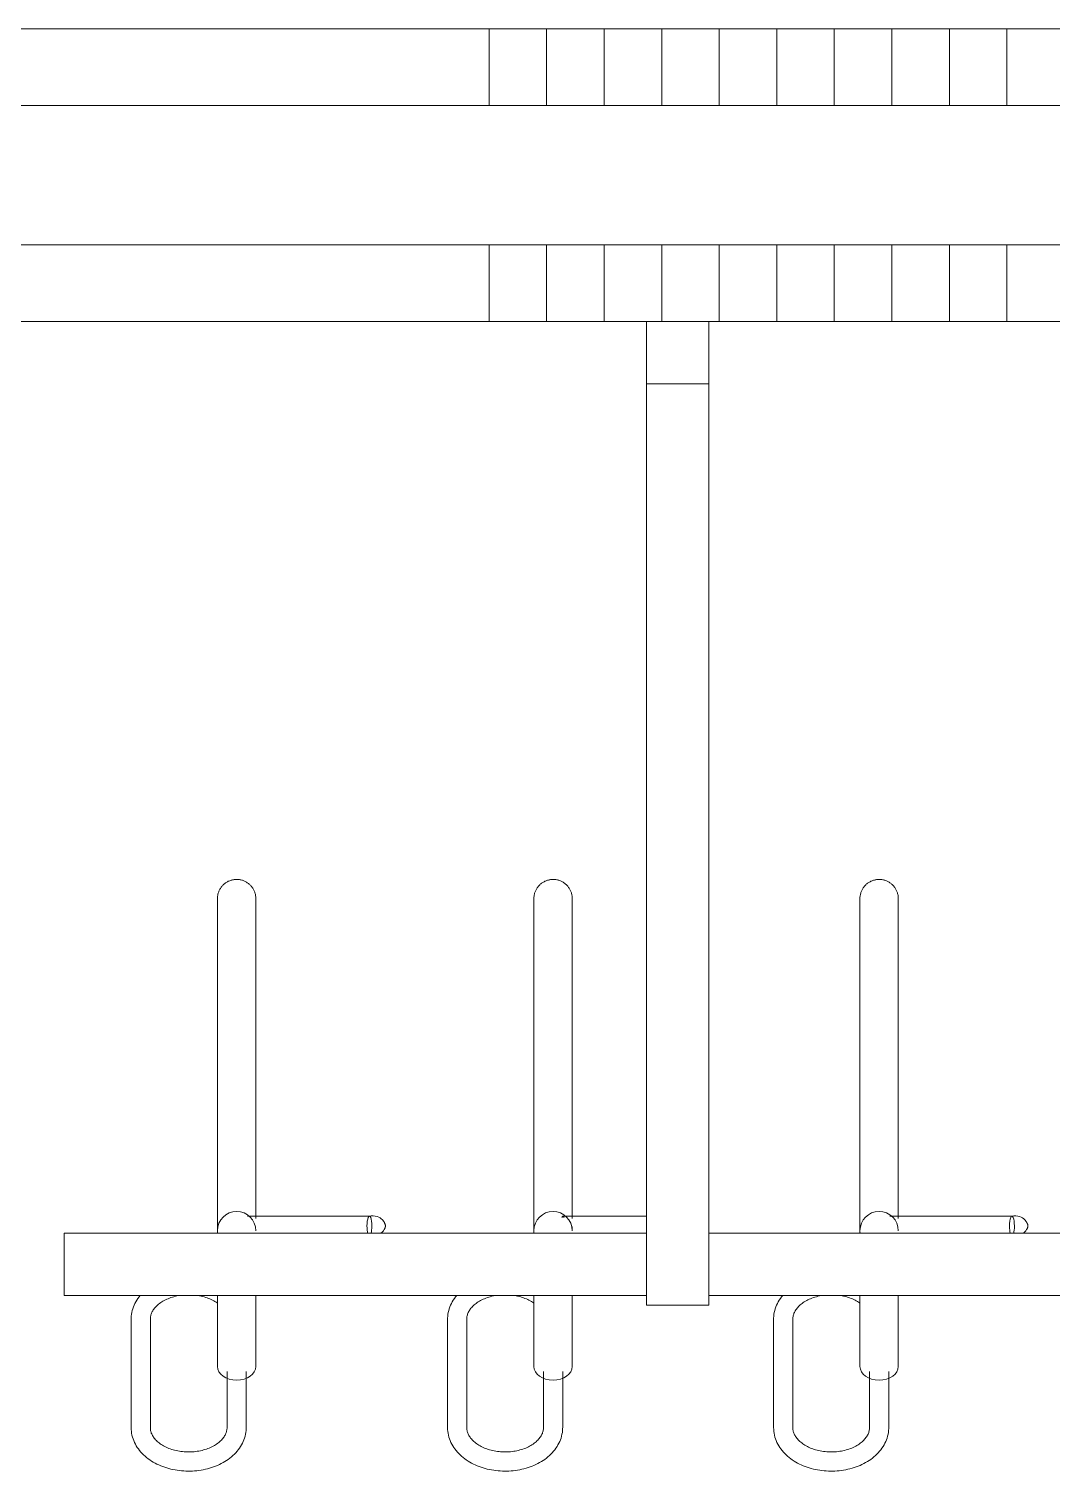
# Model space of a CAD drawing. Header units: inches. Extents: x 3268 to 7018, y 976 to 6708.
# Drawn here: x 4483.77 to 4510.45, y 3778.2 to 3815.77 of the extents above; entities that cross this region are included whole.
import ezdxf

# ---------------------------------------------------------------- set-up
doc = ezdxf.new("R2010")
doc.units = ezdxf.units.IN
doc.header["$MEASUREMENT"] = 0
for name, color, linetype, lineweight in [('A-GENM', 13, 'Continuous', 9), ('A-WALL', 113, 'Continuous', 9), ('A-WALL-PATT', 111, 'Continuous', 15)]:
    doc.layers.add(name, color=color, linetype=linetype, lineweight=lineweight)
pattern_1 = [(180, (4560.9, 2254), (-132, -1561.9), [0.51, -131.49]), (180, (4560.9, 2253.8), (-132, -1561.9), [0.51, -131.49]), (180, (4560.8, 2254), (-132, -1561.9), [0.51, -131.49]), (180, (4560.8, 2253.9), (-132, -1561.9), [0.51, -131.49]), (180, (4560.7, 2254), (-132, -1561.9), [0.51, -131.49]), (180, (4560.7, 2253.8), (-132, -1561.9), [0.51, -131.49]), (180, (4560.7, 2253.9), (-132, -1561.9), [0.51, -131.49]), (270, (4566.75, 3815.77), (132, -1561.86), [1561.86, 0]), (270, (4565.25, 3815.77), (132, -1561.86), [1561.86, 0]), (270, (4563.75, 3815.77), (132, -1561.86), [1561.86, 0]), (270, (4562.25, 3815.77), (132, -1561.86), [1561.86, 0]), (270, (4560.88, 2253.99), (132, -1561.859), [0.51, -1561.354]), (270, (4560.85, 2253.95), (132, -1561.859), [0.51, -1561.354]), (270, (4560.77, 2253.99), (132, -1561.859), [0.51, -1561.354]), (270, (4560.75, 3815.77), (132, -1561.86), [1561.86, 0]), (270, (4560.73, 2253.99), (132, -1561.859), [0.51, -1561.354]), (270, (4560.62, 2253.99), (132, -1561.859), [0.51, -1561.354]), (270, (4559.25, 3815.77), (132, -1561.86), [1561.86, 0]), (270, (4557.75, 3815.77), (132, -1561.86), [1561.86, 0]), (270, (4556.25, 3815.77), (132, -1561.86), [1561.86, 0]), (270, (4554.75, 3815.77), (132, -1561.86), [1561.86, 0]), (270, (4553.25, 3815.77), (132, -1561.86), [1561.86, 0]), (270, (4551.75, 3815.77), (132, -1561.86), [1561.86, 0]), (270, (4550.25, 3815.77), (132, -1561.86), [1561.86, 0]), (270, (4548.75, 3815.77), (132, -1561.86), [1561.86, 0]), (270, (4547.25, 3815.77), (132, -1561.86), [1561.86, 0]), (270, (4545.75, 3815.77), (132, -1561.86), [1561.86, 0]), (270, (4544.25, 3815.77), (132, -1561.86), [1561.86, 0]), (270, (4542.75, 3815.77), (132, -1561.86), [1561.86, 0]), (270, (4541.25, 3815.77), (132, -1561.86), [1561.86, 0]), (270, (4539.75, 3815.77), (132, -1561.86), [1561.86, 0]), (270, (4538.25, 3815.77), (132, -1561.86), [1561.86, 0]), (270, (4536.75, 3815.77), (132, -1561.86), [1561.86, 0]), (270, (4535.25, 3815.77), (132, -1561.86), [1561.86, 0]), (270, (4533.75, 3815.77), (132, -1561.86), [1561.86, 0]), (270, (4532.25, 3815.77), (132, -1561.86), [1561.86, 0]), (270, (4530.75, 3815.77), (132, -1561.86), [1561.86, 0]), (270, (4529.25, 3815.77), (132, -1561.86), [1561.86, 0]), (270, (4527.75, 3815.77), (132, -1561.86), [1561.86, 0]), (270, (4526.25, 3815.77), (132, -1561.86), [1561.86, 0]), (270, (4524.75, 3815.77), (132, -1561.86), [1561.86, 0]), (270, (4523.25, 3815.77), (132, -1561.86), [1561.86, 0]), (270, (4521.75, 3815.77), (132, -1561.86), [1561.86, 0]), (270, (4520.25, 3815.77), (132, -1561.86), [1561.86, 0]), (270, (4518.75, 3815.77), (132, -1561.86), [1561.86, 0]), (270, (4517.25, 3815.77), (132, -1561.86), [1561.86, 0]), (270, (4515.75, 3815.77), (132, -1561.86), [1561.86, 0]), (270, (4514.25, 3815.77), (132, -1561.86), [1561.86, 0]), (270, (4512.75, 3815.77), (132, -1561.86), [1561.86, 0]), (270, (4511.25, 3815.77), (132, -1561.86), [1561.86, 0]), (270, (4509.75, 3815.77), (132, -1561.86), [1561.86, 0]), (270, (4508.25, 3815.77), (132, -1561.86), [1561.86, 0]), (270, (4506.75, 3815.77), (132, -1561.86), [1561.86, 0]), (270, (4505.25, 3815.77), (132, -1561.86), [1561.86, 0]), (270, (4503.75, 3815.77), (132, -1561.86), [1561.86, 0]), (270, (4502.25, 3815.77), (132, -1561.86), [1561.86, 0]), (270, (4500.75, 3815.77), (132, -1561.86), [1561.86, 0]), (270, (4499.25, 3815.77), (132, -1561.86), [1561.86, 0]), (270, (4497.75, 3815.77), (132, -1561.86), [1561.86, 0]), (270, (4496.25, 3815.77), (132, -1561.86), [1561.86, 0]), (270, (4494.75, 3815.77), (132, -1561.86), [1561.86, 0]), (270, (4470.75, 3815.77), (132, -1561.86), [1561.86, 0]), (270, (4469.25, 3815.77), (132, -1561.86), [1561.86, 0]), (270, (4467.75, 3815.77), (132, -1561.86), [1561.86, 0]), (270, (4466.25, 3815.77), (132, -1561.86), [1561.86, 0]), (270, (4464.75, 3815.77), (132, -1561.86), [1561.86, 0]), (270, (4463.25, 3815.77), (132, -1561.86), [1561.86, 0]), (270, (4461.75, 3815.77), (132, -1561.86), [1561.86, 0]), (270, (4460.25, 3815.77), (132, -1561.86), [1561.86, 0]), (270, (4458.75, 3815.77), (132, -1561.86), [1561.86, 0]), (270, (4434.75, 3815.77), (132, -1561.86), [1561.86, 0])]

# ---------------------------------------------------------------- blocks, each defined once
blk = doc.blocks.new('Bike File Wall - as Specified-6058706-Overall Retail Plan Opt 2')
at = {"layer": 'A-GENM'}
for p, q in [((4499.875, 3806.524), (4499.875, 3808.149)), ((4501.5, 3808.149), (4499.875, 3808.149)), ((4501.5, 3808.149), (4501.5, 3806.524)), ((4499.875, 3782.524), (4499.875, 3806.524)), ((4499.875, 3806.524), (4501.5, 3806.524)), ((4501.5, 3806.524), (4501.5, 3782.524)), ((4488.688, 3792.234), (4488.688, 3785.34)), ((4488.688, 3792.234), (4488.688, 3784.399)), ((4489.688, 3785.34), (4489.688, 3792.234)), ((4489.688, 3784.803), (4489.688, 3792.234)), ((4496.938, 3792.234), (4496.938, 3785.34)), ((4496.938, 3792.234), (4496.938, 3784.399)), ((4497.938, 3785.34), (4497.938, 3792.234)), ((4497.938, 3784.803), (4497.938, 3792.234)), ((4505.438, 3792.234), (4505.438, 3785.34)), ((4505.438, 3792.234), (4505.438, 3784.399)), ((4506.438, 3785.34), (4506.438, 3792.234)), ((4506.438, 3784.803), (4506.438, 3792.234)), ((4492.65, 3784.836), (4489.471, 3784.836)), ((4499.875, 3784.836), (4497.696, 3784.836)), ((4509.4, 3784.836), (4506.221, 3784.836)), ((4484.688, 3782.774), (4484.688, 3784.399)), ((4499.875, 3784.399), (4484.688, 3784.399)), ((4531.875, 3784.399), (4501.5, 3784.399)), ((4499.875, 3782.774), (4484.688, 3782.774)), ((4488.688, 3782.774), (4488.688, 3780.92)), ((4489.688, 3780.92), (4489.688, 3782.774)), ((4496.938, 3782.774), (4496.938, 3780.92)), ((4497.938, 3780.92), (4497.938, 3782.774)), ((4531.875, 3782.774), (4501.5, 3782.774)), ((4505.438, 3782.774), (4505.438, 3780.92)), ((4506.438, 3780.92), (4506.438, 3782.774)), ((4499.875, 3782.524), (4501.5, 3782.524)), ((4486.438, 3782.158), (4486.438, 3779.329)), ((4486.938, 3779.329), (4486.938, 3782.158)), ((4494.688, 3782.158), (4494.688, 3779.329)), ((4495.188, 3779.329), (4495.188, 3782.158)), ((4503.188, 3782.158), (4503.188, 3779.329)), ((4503.688, 3779.329), (4503.688, 3782.158)), ((4488.938, 3780.791), (4488.938, 3779.329)), ((4489.438, 3779.329), (4489.438, 3780.791)), ((4497.188, 3780.791), (4497.188, 3779.329)), ((4497.688, 3779.329), (4497.688, 3780.791)), ((4505.688, 3780.791), (4505.688, 3779.329)), ((4506.188, 3779.329), (4506.188, 3780.791))]:
    blk.add_line(p, q, dxfattribs=at)
at = {"layer": 'A-GENM', "flags": 128}
for points in [[(4488.688, 3793.113), (4488.688, 3793.133), (4488.689, 3793.153), (4488.691, 3793.173), (4488.694, 3793.192), (4488.698, 3793.212), (4488.702, 3793.232), (4488.707, 3793.251), (4488.713, 3793.27), (4488.72, 3793.289), (4488.727, 3793.307), (4488.735, 3793.326), (4488.744, 3793.344), (4488.754, 3793.361), (4488.764, 3793.378), (4488.775, 3793.395), (4488.787, 3793.411), (4488.799, 3793.427), (4488.812, 3793.442), (4488.825, 3793.457), (4488.839, 3793.471), (4488.854, 3793.485), (4488.869, 3793.498), (4488.885, 3793.511), (4488.901, 3793.522), (4488.918, 3793.533), (4488.935, 3793.544), (4488.952, 3793.554), (4488.97, 3793.563), (4488.988, 3793.571), (4489.007, 3793.579), (4489.025, 3793.586), (4489.044, 3793.592), (4489.064, 3793.597), (4489.083, 3793.602), (4489.103, 3793.605), (4489.123, 3793.608), (4489.143, 3793.611), (4489.162, 3793.612), (4489.182, 3793.613), (4489.202, 3793.613), (4489.222, 3793.612), (4489.242, 3793.61), (4489.262, 3793.607), (4489.282, 3793.604), (4489.301, 3793.6), (4489.321, 3793.595), (4489.34, 3793.589), (4489.359, 3793.583), (4489.378, 3793.575), (4489.396, 3793.567), (4489.414, 3793.559), (4489.432, 3793.549), (4489.449, 3793.539), (4489.466, 3793.528), (4489.482, 3793.517), (4489.498, 3793.505), (4489.513, 3793.492), (4489.528, 3793.479), (4489.543, 3793.465), (4489.557, 3793.45), (4489.57, 3793.435), (4489.582, 3793.42), (4489.594, 3793.404), (4489.606, 3793.387), (4489.616, 3793.37), (4489.626, 3793.353), (4489.636, 3793.335), (4489.644, 3793.317), (4489.652, 3793.299), (4489.659, 3793.28), (4489.665, 3793.261), (4489.671, 3793.242), (4489.676, 3793.223), (4489.68, 3793.203), (4489.683, 3793.183), (4489.685, 3793.163), (4489.687, 3793.144), (4489.688, 3793.124), (4489.688, 3793.113)], [(4496.938, 3793.113), (4496.938, 3793.133), (4496.939, 3793.153), (4496.941, 3793.173), (4496.944, 3793.192), (4496.948, 3793.212), (4496.952, 3793.232), (4496.957, 3793.251), (4496.963, 3793.27), (4496.97, 3793.289), (4496.977, 3793.307), (4496.985, 3793.326), (4496.994, 3793.344), (4497.004, 3793.361), (4497.014, 3793.378), (4497.025, 3793.395), (4497.037, 3793.411), (4497.049, 3793.427), (4497.062, 3793.442), (4497.075, 3793.457), (4497.089, 3793.471), (4497.104, 3793.485), (4497.119, 3793.498), (4497.135, 3793.511), (4497.151, 3793.522), (4497.168, 3793.533), (4497.185, 3793.544), (4497.202, 3793.554), (4497.22, 3793.563), (4497.238, 3793.571), (4497.257, 3793.579), (4497.275, 3793.586), (4497.294, 3793.592), (4497.314, 3793.597), (4497.333, 3793.602), (4497.353, 3793.605), (4497.373, 3793.608), (4497.393, 3793.611), (4497.412, 3793.612), (4497.432, 3793.613), (4497.452, 3793.613), (4497.472, 3793.612), (4497.492, 3793.61), (4497.512, 3793.607), (4497.532, 3793.604), (4497.551, 3793.6), (4497.571, 3793.595), (4497.59, 3793.589), (4497.609, 3793.583), (4497.628, 3793.575), (4497.646, 3793.567), (4497.664, 3793.559), (4497.682, 3793.549), (4497.699, 3793.539), (4497.716, 3793.528), (4497.732, 3793.517), (4497.748, 3793.505), (4497.763, 3793.492), (4497.778, 3793.479), (4497.793, 3793.465), (4497.807, 3793.45), (4497.82, 3793.435), (4497.832, 3793.42), (4497.844, 3793.404), (4497.856, 3793.387), (4497.866, 3793.37), (4497.876, 3793.353), (4497.886, 3793.335), (4497.894, 3793.317), (4497.902, 3793.299), (4497.909, 3793.28), (4497.915, 3793.261), (4497.921, 3793.242), (4497.926, 3793.223), (4497.93, 3793.203), (4497.933, 3793.183), (4497.935, 3793.163), (4497.937, 3793.144), (4497.938, 3793.124), (4497.938, 3793.113)], [(4505.438, 3793.113), (4505.438, 3793.133), (4505.439, 3793.153), (4505.441, 3793.173), (4505.444, 3793.192), (4505.448, 3793.212), (4505.452, 3793.232), (4505.457, 3793.251), (4505.463, 3793.27), (4505.47, 3793.289), (4505.477, 3793.307), (4505.485, 3793.326), (4505.494, 3793.344), (4505.504, 3793.361), (4505.514, 3793.378), (4505.525, 3793.395), (4505.537, 3793.411), (4505.549, 3793.427), (4505.562, 3793.442), (4505.575, 3793.457), (4505.589, 3793.471), (4505.604, 3793.485), (4505.619, 3793.498), (4505.635, 3793.511), (4505.651, 3793.522), (4505.668, 3793.533), (4505.685, 3793.544), (4505.702, 3793.554), (4505.72, 3793.563), (4505.738, 3793.571), (4505.757, 3793.579), (4505.775, 3793.586), (4505.794, 3793.592), (4505.814, 3793.597), (4505.833, 3793.602), (4505.853, 3793.605), (4505.873, 3793.608), (4505.893, 3793.611), (4505.912, 3793.612), (4505.932, 3793.613), (4505.952, 3793.613), (4505.972, 3793.612), (4505.992, 3793.61), (4506.012, 3793.607), (4506.032, 3793.604), (4506.051, 3793.6), (4506.071, 3793.595), (4506.09, 3793.589), (4506.109, 3793.583), (4506.128, 3793.575), (4506.146, 3793.567), (4506.164, 3793.559), (4506.182, 3793.549), (4506.199, 3793.539), (4506.216, 3793.528), (4506.232, 3793.517), (4506.248, 3793.505), (4506.263, 3793.492), (4506.278, 3793.479), (4506.293, 3793.465), (4506.307, 3793.45), (4506.32, 3793.435), (4506.332, 3793.42), (4506.344, 3793.404), (4506.356, 3793.387), (4506.366, 3793.37), (4506.376, 3793.353), (4506.386, 3793.335), (4506.394, 3793.317), (4506.402, 3793.299), (4506.409, 3793.28), (4506.415, 3793.261), (4506.421, 3793.242), (4506.426, 3793.223), (4506.43, 3793.203), (4506.433, 3793.183), (4506.435, 3793.163), (4506.437, 3793.144), (4506.438, 3793.124), (4506.438, 3793.113)], [(4488.688, 3792.234), (4488.688, 3792.317), (4488.688, 3792.397), (4488.688, 3792.473), (4488.688, 3792.545), (4488.688, 3792.613), (4488.688, 3792.677), (4488.688, 3792.738), (4488.688, 3792.794), (4488.688, 3792.845), (4488.688, 3792.893), (4488.688, 3792.936), (4488.688, 3792.974), (4488.688, 3793.008), (4488.688, 3793.037), (4488.688, 3793.061), (4488.688, 3793.081), (4488.688, 3793.096), (4488.688, 3793.106), (4488.688, 3793.112), (4488.688, 3793.113)], [(4488.688, 3793.113), (4488.688, 3793.11), (4488.688, 3793.103), (4488.688, 3793.091), (4488.688, 3793.074), (4488.688, 3793.053), (4488.688, 3793.027), (4488.688, 3792.996), (4488.688, 3792.96), (4488.688, 3792.92), (4488.688, 3792.876), (4488.688, 3792.827), (4488.688, 3792.774), (4488.688, 3792.716), (4488.688, 3792.654), (4488.688, 3792.589), (4488.688, 3792.519), (4488.688, 3792.445), (4488.688, 3792.368), (4488.688, 3792.287), (4488.688, 3792.234)], [(4489.688, 3792.234), (4489.688, 3792.317), (4489.688, 3792.397), (4489.688, 3792.473), (4489.688, 3792.545), (4489.688, 3792.613), (4489.688, 3792.677), (4489.688, 3792.738), (4489.688, 3792.794), (4489.688, 3792.845), (4489.688, 3792.893), (4489.688, 3792.936), (4489.688, 3792.974), (4489.688, 3793.008), (4489.688, 3793.037), (4489.688, 3793.061), (4489.688, 3793.081), (4489.688, 3793.096), (4489.688, 3793.106), (4489.688, 3793.112), (4489.688, 3793.113)], [(4489.688, 3793.113), (4489.688, 3793.11), (4489.688, 3793.103), (4489.688, 3793.091), (4489.688, 3793.074), (4489.688, 3793.053), (4489.688, 3793.027), (4489.688, 3792.996), (4489.688, 3792.96), (4489.688, 3792.92), (4489.688, 3792.876), (4489.688, 3792.827), (4489.688, 3792.774), (4489.688, 3792.716), (4489.688, 3792.654), (4489.688, 3792.589), (4489.688, 3792.519), (4489.688, 3792.445), (4489.688, 3792.368), (4489.688, 3792.287), (4489.688, 3792.234)], [(4496.938, 3792.234), (4496.938, 3792.317), (4496.938, 3792.397), (4496.938, 3792.473), (4496.938, 3792.545), (4496.938, 3792.613), (4496.938, 3792.677), (4496.938, 3792.738), (4496.938, 3792.794), (4496.938, 3792.845), (4496.938, 3792.893), (4496.938, 3792.936), (4496.938, 3792.974), (4496.938, 3793.008), (4496.938, 3793.037), (4496.938, 3793.061), (4496.938, 3793.081), (4496.938, 3793.096), (4496.938, 3793.106), (4496.938, 3793.112), (4496.938, 3793.113)], [(4496.938, 3793.113), (4496.938, 3793.11), (4496.938, 3793.103), (4496.938, 3793.091), (4496.938, 3793.074), (4496.938, 3793.053), (4496.938, 3793.027), (4496.938, 3792.996), (4496.938, 3792.96), (4496.938, 3792.92), (4496.938, 3792.876), (4496.938, 3792.827), (4496.938, 3792.774), (4496.938, 3792.716), (4496.938, 3792.654), (4496.938, 3792.589), (4496.938, 3792.519), (4496.938, 3792.445), (4496.938, 3792.368), (4496.938, 3792.287), (4496.938, 3792.234)], [(4497.938, 3792.234), (4497.938, 3792.317), (4497.938, 3792.397), (4497.938, 3792.473), (4497.938, 3792.545), (4497.938, 3792.613), (4497.938, 3792.677), (4497.938, 3792.738), (4497.938, 3792.794), (4497.938, 3792.845), (4497.938, 3792.893), (4497.938, 3792.936), (4497.938, 3792.974), (4497.938, 3793.008), (4497.938, 3793.037), (4497.938, 3793.061), (4497.938, 3793.081), (4497.938, 3793.096), (4497.938, 3793.106), (4497.938, 3793.112), (4497.938, 3793.113)], [(4497.938, 3793.113), (4497.938, 3793.11), (4497.938, 3793.103), (4497.938, 3793.091), (4497.938, 3793.074), (4497.938, 3793.053), (4497.938, 3793.027), (4497.938, 3792.996), (4497.938, 3792.96), (4497.938, 3792.92), (4497.938, 3792.876), (4497.938, 3792.827), (4497.938, 3792.774), (4497.938, 3792.716), (4497.938, 3792.654), (4497.938, 3792.589), (4497.938, 3792.519), (4497.938, 3792.445), (4497.938, 3792.368), (4497.938, 3792.287), (4497.938, 3792.234)], [(4505.438, 3792.234), (4505.438, 3792.317), (4505.438, 3792.397), (4505.438, 3792.473), (4505.438, 3792.545), (4505.438, 3792.613), (4505.438, 3792.677), (4505.438, 3792.738), (4505.438, 3792.794), (4505.438, 3792.845), (4505.438, 3792.893), (4505.438, 3792.936), (4505.438, 3792.974), (4505.438, 3793.008), (4505.438, 3793.037), (4505.438, 3793.061), (4505.438, 3793.081), (4505.438, 3793.096), (4505.438, 3793.106), (4505.438, 3793.112), (4505.438, 3793.113)], [(4505.438, 3793.113), (4505.438, 3793.11), (4505.438, 3793.103), (4505.438, 3793.091), (4505.438, 3793.074), (4505.438, 3793.053), (4505.438, 3793.027), (4505.438, 3792.996), (4505.438, 3792.96), (4505.438, 3792.92), (4505.438, 3792.876), (4505.438, 3792.827), (4505.438, 3792.774), (4505.438, 3792.716), (4505.438, 3792.654), (4505.438, 3792.589), (4505.438, 3792.519), (4505.438, 3792.445), (4505.438, 3792.368), (4505.438, 3792.287), (4505.438, 3792.234)], [(4506.438, 3792.234), (4506.438, 3792.317), (4506.438, 3792.397), (4506.438, 3792.473), (4506.438, 3792.545), (4506.438, 3792.613), (4506.438, 3792.677), (4506.438, 3792.738), (4506.438, 3792.794), (4506.438, 3792.845), (4506.438, 3792.893), (4506.438, 3792.936), (4506.438, 3792.974), (4506.438, 3793.008), (4506.438, 3793.037), (4506.438, 3793.061), (4506.438, 3793.081), (4506.438, 3793.096), (4506.438, 3793.106), (4506.438, 3793.112), (4506.438, 3793.113)], [(4506.438, 3793.113), (4506.438, 3793.11), (4506.438, 3793.103), (4506.438, 3793.091), (4506.438, 3793.074), (4506.438, 3793.053), (4506.438, 3793.027), (4506.438, 3792.996), (4506.438, 3792.96), (4506.438, 3792.92), (4506.438, 3792.876), (4506.438, 3792.827), (4506.438, 3792.774), (4506.438, 3792.716), (4506.438, 3792.654), (4506.438, 3792.589), (4506.438, 3792.519), (4506.438, 3792.445), (4506.438, 3792.368), (4506.438, 3792.287), (4506.438, 3792.234)], [(4488.688, 3784.521), (4488.688, 3784.547), (4488.688, 3784.578), (4488.688, 3784.613), (4488.688, 3784.653), (4488.688, 3784.698), (4488.688, 3784.747), (4488.688, 3784.8), (4488.688, 3784.858), (4488.688, 3784.919), (4488.688, 3784.985), (4488.688, 3785.055), (4488.688, 3785.128), (4488.688, 3785.206), (4488.688, 3785.287), (4488.688, 3785.34)], [(4489.688, 3785.34), (4489.688, 3785.257), (4489.688, 3785.177), (4489.688, 3785.101), (4489.688, 3785.029), (4489.688, 3784.961), (4489.688, 3784.896), (4489.688, 3784.836), (4489.688, 3784.78)], [(4496.938, 3784.698), (4496.938, 3784.747), (4496.938, 3784.8), (4496.938, 3784.858), (4496.938, 3784.919), (4496.938, 3784.985), (4496.938, 3785.055), (4496.938, 3785.128), (4496.938, 3785.206), (4496.938, 3785.287), (4496.938, 3785.34)], [(4497.938, 3785.34), (4497.938, 3785.257), (4497.938, 3785.177), (4497.938, 3785.101), (4497.938, 3785.029), (4497.938, 3784.961), (4497.938, 3784.896), (4497.938, 3784.836), (4497.938, 3784.78)], [(4505.438, 3784.521), (4505.438, 3784.547), (4505.438, 3784.578), (4505.438, 3784.613), (4505.438, 3784.653), (4505.438, 3784.698), (4505.438, 3784.747), (4505.438, 3784.8), (4505.438, 3784.858), (4505.438, 3784.919), (4505.438, 3784.985), (4505.438, 3785.055), (4505.438, 3785.128), (4505.438, 3785.206), (4505.438, 3785.287), (4505.438, 3785.34)], [(4506.438, 3785.34), (4506.438, 3785.257), (4506.438, 3785.177), (4506.438, 3785.101), (4506.438, 3785.029), (4506.438, 3784.961), (4506.438, 3784.896), (4506.438, 3784.836), (4506.438, 3784.78)], [(4492.646, 3784.835), (4492.696, 3784.846), (4492.75, 3784.848), (4492.802, 3784.842), (4492.851, 3784.83), (4492.893, 3784.812), (4492.929, 3784.792), (4492.957, 3784.77), (4492.98, 3784.75), (4492.998, 3784.731), (4493.013, 3784.713), (4493.024, 3784.698), (4493.033, 3784.684), (4493.04, 3784.671), (4493.045, 3784.66), (4493.05, 3784.65), (4493.054, 3784.642), (4493.057, 3784.634), (4493.059, 3784.627), (4493.061, 3784.622), (4493.062, 3784.616), (4493.064, 3784.612), (4493.065, 3784.608), (4493.066, 3784.604), (4493.066, 3784.601), (4493.067, 3784.598), (4493.067, 3784.596), (4493.068, 3784.594), (4493.068, 3784.593), (4493.068, 3784.591), (4493.068, 3784.59), (4493.068, 3784.589), (4493.068, 3784.588), (4493.068, 3784.588), (4493.069, 3784.587), (4493.069, 3784.587)], [(4492.957, 3784.402), (4492.98, 3784.422), (4492.998, 3784.441), (4493.013, 3784.459), (4493.024, 3784.474), (4493.033, 3784.488), (4493.04, 3784.501), (4493.045, 3784.512), (4493.05, 3784.522), (4493.054, 3784.53), (4493.057, 3784.538), (4493.059, 3784.545), (4493.061, 3784.551), (4493.062, 3784.556), (4493.064, 3784.56), (4493.065, 3784.564), (4493.066, 3784.568), (4493.066, 3784.571), (4493.067, 3784.574), (4493.067, 3784.576), (4493.068, 3784.578), (4493.068, 3784.58), (4493.068, 3784.581), (4493.068, 3784.582), (4493.068, 3784.583), (4493.068, 3784.584), (4493.068, 3784.585), (4493.069, 3784.585), (4493.069, 3784.585)], [(4497.938, 3784.566), (4497.938, 3784.537), (4497.938, 3784.512)], [(4509.396, 3784.835), (4509.446, 3784.846), (4509.5, 3784.848), (4509.552, 3784.842), (4509.601, 3784.83), (4509.643, 3784.812), (4509.679, 3784.792), (4509.707, 3784.77), (4509.73, 3784.75), (4509.748, 3784.731), (4509.763, 3784.713), (4509.774, 3784.698), (4509.783, 3784.684), (4509.79, 3784.671), (4509.795, 3784.66), (4509.8, 3784.65), (4509.804, 3784.642), (4509.807, 3784.634), (4509.809, 3784.627), (4509.811, 3784.622), (4509.812, 3784.616), (4509.814, 3784.612), (4509.815, 3784.608), (4509.816, 3784.604), (4509.816, 3784.601), (4509.817, 3784.598), (4509.817, 3784.596), (4509.818, 3784.594), (4509.818, 3784.593), (4509.818, 3784.591), (4509.818, 3784.59), (4509.818, 3784.589), (4509.818, 3784.588), (4509.818, 3784.588), (4509.819, 3784.587), (4509.819, 3784.587)], [(4509.707, 3784.402), (4509.73, 3784.422), (4509.748, 3784.441), (4509.763, 3784.459), (4509.774, 3784.474), (4509.783, 3784.488), (4509.79, 3784.501), (4509.795, 3784.512), (4509.8, 3784.522), (4509.804, 3784.53), (4509.807, 3784.538), (4509.809, 3784.545), (4509.811, 3784.551), (4509.812, 3784.556), (4509.814, 3784.56), (4509.815, 3784.564), (4509.816, 3784.568), (4509.816, 3784.571), (4509.817, 3784.574), (4509.817, 3784.576), (4509.818, 3784.578), (4509.818, 3784.58), (4509.818, 3784.581), (4509.818, 3784.582), (4509.818, 3784.583), (4509.818, 3784.584), (4509.818, 3784.585), (4509.819, 3784.585), (4509.819, 3784.585)], [(4488.693, 3784.391), (4488.69, 3784.41), (4488.689, 3784.43), (4488.688, 3784.45), (4488.688, 3784.461)], [(4505.443, 3784.391), (4505.44, 3784.41), (4505.439, 3784.43), (4505.438, 3784.45), (4505.438, 3784.461)], [(4486.676, 3782.775), (4486.644, 3782.736), (4486.614, 3782.695), (4486.586, 3782.653), (4486.56, 3782.61), (4486.537, 3782.566), (4486.515, 3782.521), (4486.497, 3782.475), (4486.48, 3782.428), (4486.466, 3782.38), (4486.455, 3782.332), (4486.447, 3782.283), (4486.441, 3782.234), (4486.438, 3782.184), (4486.438, 3782.158)], [(4486.938, 3782.158), (4486.938, 3782.179), (4486.94, 3782.2), (4486.943, 3782.222), (4486.948, 3782.243), (4486.953, 3782.264), (4486.96, 3782.286), (4486.968, 3782.308), (4486.978, 3782.33), (4486.989, 3782.352), (4487.001, 3782.374), (4487.015, 3782.396), (4487.03, 3782.418), (4487.047, 3782.44), (4487.066, 3782.461), (4487.086, 3782.483), (4487.107, 3782.504), (4487.13, 3782.525), (4487.155, 3782.546), (4487.181, 3782.566), (4487.208, 3782.586), (4487.237, 3782.605), (4487.268, 3782.623), (4487.299, 3782.641), (4487.332, 3782.658), (4487.366, 3782.674), (4487.401, 3782.689), (4487.437, 3782.703), (4487.474, 3782.717), (4487.512, 3782.729), (4487.551, 3782.741), (4487.591, 3782.751), (4487.631, 3782.76), (4487.672, 3782.768), (4487.714, 3782.775)], [(4488.181, 3782.772), (4488.222, 3782.764), (4488.263, 3782.756), (4488.303, 3782.746), (4488.343, 3782.735), (4488.381, 3782.724), (4488.419, 3782.711), (4488.455, 3782.697), (4488.491, 3782.682), (4488.526, 3782.667), (4488.559, 3782.65), (4488.591, 3782.633), (4488.622, 3782.615), (4488.652, 3782.596), (4488.68, 3782.577)], [(4494.926, 3782.775), (4494.894, 3782.736), (4494.864, 3782.695), (4494.836, 3782.653), (4494.81, 3782.61), (4494.787, 3782.566), (4494.765, 3782.521), (4494.747, 3782.475), (4494.73, 3782.428), (4494.716, 3782.38), (4494.705, 3782.332), (4494.697, 3782.283), (4494.691, 3782.234), (4494.688, 3782.184), (4494.688, 3782.158)], [(4495.188, 3782.158), (4495.188, 3782.179), (4495.19, 3782.2), (4495.193, 3782.222), (4495.198, 3782.243), (4495.203, 3782.264), (4495.21, 3782.286), (4495.218, 3782.308), (4495.228, 3782.33), (4495.239, 3782.352), (4495.251, 3782.374), (4495.265, 3782.396), (4495.28, 3782.418), (4495.297, 3782.44), (4495.316, 3782.461), (4495.336, 3782.483), (4495.357, 3782.504), (4495.38, 3782.525), (4495.405, 3782.546), (4495.431, 3782.566), (4495.458, 3782.586), (4495.487, 3782.605), (4495.518, 3782.623), (4495.549, 3782.641), (4495.582, 3782.658), (4495.616, 3782.674), (4495.651, 3782.689), (4495.687, 3782.703), (4495.724, 3782.717), (4495.762, 3782.729), (4495.801, 3782.741), (4495.841, 3782.751), (4495.881, 3782.76), (4495.922, 3782.768), (4495.964, 3782.775)], [(4496.431, 3782.772), (4496.472, 3782.764), (4496.513, 3782.756), (4496.553, 3782.746), (4496.593, 3782.735), (4496.631, 3782.724), (4496.669, 3782.711), (4496.705, 3782.697), (4496.741, 3782.682), (4496.776, 3782.667), (4496.809, 3782.65), (4496.841, 3782.633), (4496.872, 3782.615), (4496.902, 3782.596), (4496.93, 3782.577)], [(4503.426, 3782.775), (4503.394, 3782.736), (4503.364, 3782.695), (4503.336, 3782.653), (4503.31, 3782.61), (4503.287, 3782.566), (4503.265, 3782.521), (4503.247, 3782.475), (4503.23, 3782.428), (4503.216, 3782.38), (4503.205, 3782.332), (4503.197, 3782.283), (4503.191, 3782.234), (4503.188, 3782.184), (4503.188, 3782.158)], [(4503.688, 3782.158), (4503.688, 3782.179), (4503.69, 3782.2), (4503.693, 3782.222), (4503.698, 3782.243), (4503.703, 3782.264), (4503.71, 3782.286), (4503.718, 3782.308), (4503.728, 3782.33), (4503.739, 3782.352), (4503.751, 3782.374), (4503.765, 3782.396), (4503.78, 3782.418), (4503.797, 3782.44), (4503.816, 3782.461), (4503.836, 3782.483), (4503.857, 3782.504), (4503.88, 3782.525), (4503.905, 3782.546), (4503.931, 3782.566), (4503.958, 3782.586), (4503.987, 3782.605), (4504.018, 3782.623), (4504.049, 3782.641), (4504.082, 3782.658), (4504.116, 3782.674), (4504.151, 3782.689), (4504.187, 3782.703), (4504.224, 3782.717), (4504.262, 3782.729), (4504.301, 3782.741), (4504.341, 3782.751), (4504.381, 3782.76), (4504.422, 3782.768), (4504.464, 3782.775)], [(4504.931, 3782.772), (4504.972, 3782.764), (4505.013, 3782.756), (4505.053, 3782.746), (4505.093, 3782.735), (4505.131, 3782.724), (4505.169, 3782.711), (4505.205, 3782.697), (4505.241, 3782.682), (4505.276, 3782.667), (4505.309, 3782.65), (4505.341, 3782.633), (4505.372, 3782.615), (4505.402, 3782.596), (4505.43, 3782.577)], [(4486.438, 3779.329), (4486.439, 3779.28), (4486.443, 3779.231), (4486.45, 3779.182), (4486.46, 3779.133), (4486.472, 3779.085), (4486.487, 3779.037), (4486.505, 3778.991), (4486.525, 3778.945), (4486.547, 3778.901), (4486.572, 3778.857), (4486.599, 3778.814), (4486.628, 3778.773), (4486.659, 3778.733), (4486.692, 3778.694), (4486.727, 3778.656), (4486.763, 3778.62), (4486.801, 3778.585), (4486.841, 3778.552), (4486.883, 3778.52), (4486.925, 3778.489), (4486.97, 3778.46), (4487.015, 3778.432), (4487.062, 3778.406), (4487.11, 3778.381), (4487.159, 3778.358), (4487.209, 3778.336), (4487.26, 3778.316), (4487.312, 3778.297), (4487.365, 3778.28), (4487.419, 3778.264), (4487.473, 3778.25), (4487.528, 3778.238), (4487.583, 3778.227), (4487.639, 3778.218), (4487.695, 3778.21), (4487.752, 3778.204), (4487.808, 3778.2), (4487.865, 3778.197), (4487.922, 3778.196), (4487.98, 3778.196), (4488.037, 3778.198), (4488.093, 3778.201), (4488.15, 3778.207), (4488.206, 3778.214), (4488.263, 3778.222), (4488.318, 3778.232), (4488.373, 3778.244), (4488.428, 3778.257), (4488.482, 3778.271), (4488.535, 3778.288), (4488.587, 3778.306), (4488.639, 3778.325), (4488.69, 3778.346), (4488.739, 3778.368), (4488.788, 3778.392), (4488.835, 3778.418), (4488.882, 3778.445), (4488.927, 3778.473), (4488.97, 3778.503), (4489.012, 3778.534), (4489.053, 3778.567), (4489.092, 3778.601), (4489.13, 3778.637), (4489.165, 3778.674), (4489.199, 3778.712), (4489.231, 3778.751), (4489.261, 3778.792), (4489.29, 3778.834), (4489.315, 3778.877), (4489.339, 3778.921), (4489.36, 3778.966), (4489.379, 3779.012), (4489.395, 3779.059), (4489.409, 3779.107), (4489.42, 3779.155), (4489.429, 3779.204), (4489.435, 3779.253), (4489.437, 3779.303), (4489.438, 3779.329)], [(4488.938, 3779.329), (4488.937, 3779.308), (4488.935, 3779.287), (4488.932, 3779.266), (4488.928, 3779.244), (4488.923, 3779.223), (4488.916, 3779.201), (4488.908, 3779.179), (4488.898, 3779.157), (4488.887, 3779.135), (4488.875, 3779.113), (4488.861, 3779.091), (4488.845, 3779.069), (4488.828, 3779.047), (4488.81, 3779.026), (4488.79, 3779.004), (4488.768, 3778.983), (4488.745, 3778.962), (4488.721, 3778.941), (4488.695, 3778.921), (4488.667, 3778.901), (4488.638, 3778.882), (4488.608, 3778.864), (4488.577, 3778.846), (4488.544, 3778.829), (4488.51, 3778.813), (4488.475, 3778.798), (4488.439, 3778.784), (4488.401, 3778.77), (4488.363, 3778.758), (4488.325, 3778.747), (4488.285, 3778.736), (4488.244, 3778.727), (4488.203, 3778.719), (4488.162, 3778.712), (4488.12, 3778.706), (4488.078, 3778.702), (4488.035, 3778.699), (4487.992, 3778.696), (4487.949, 3778.696), (4487.907, 3778.696), (4487.864, 3778.697), (4487.821, 3778.7), (4487.778, 3778.704), (4487.736, 3778.709), (4487.695, 3778.715), (4487.653, 3778.723), (4487.613, 3778.731), (4487.572, 3778.741), (4487.533, 3778.752), (4487.495, 3778.763), (4487.457, 3778.776), (4487.42, 3778.79), (4487.385, 3778.805), (4487.35, 3778.821), (4487.317, 3778.837), (4487.284, 3778.854), (4487.253, 3778.872), (4487.224, 3778.891), (4487.196, 3778.91), (4487.169, 3778.93), (4487.144, 3778.951), (4487.12, 3778.971), (4487.097, 3778.993), (4487.076, 3779.014), (4487.057, 3779.036), (4487.039, 3779.058), (4487.023, 3779.08), (4487.008, 3779.102), (4486.995, 3779.124), (4486.983, 3779.146), (4486.973, 3779.167), (4486.964, 3779.189), (4486.957, 3779.211), (4486.95, 3779.233), (4486.945, 3779.254), (4486.942, 3779.275), (4486.939, 3779.297), (4486.938, 3779.318), (4486.938, 3779.329)], [(4494.688, 3779.329), (4494.689, 3779.28), (4494.693, 3779.231), (4494.7, 3779.182), (4494.71, 3779.133), (4494.722, 3779.085), (4494.737, 3779.037), (4494.755, 3778.991), (4494.775, 3778.945), (4494.797, 3778.901), (4494.822, 3778.857), (4494.849, 3778.814), (4494.878, 3778.773), (4494.909, 3778.733), (4494.942, 3778.694), (4494.977, 3778.656), (4495.013, 3778.62), (4495.051, 3778.585), (4495.091, 3778.552), (4495.133, 3778.52), (4495.175, 3778.489), (4495.22, 3778.46), (4495.265, 3778.432), (4495.312, 3778.406), (4495.36, 3778.381), (4495.409, 3778.358), (4495.459, 3778.336), (4495.51, 3778.316), (4495.562, 3778.297), (4495.615, 3778.28), (4495.669, 3778.264), (4495.723, 3778.25), (4495.778, 3778.238), (4495.833, 3778.227), (4495.889, 3778.218), (4495.945, 3778.21), (4496.002, 3778.204), (4496.058, 3778.2), (4496.115, 3778.197), (4496.172, 3778.196), (4496.23, 3778.196), (4496.287, 3778.198), (4496.343, 3778.201), (4496.4, 3778.207), (4496.456, 3778.214), (4496.513, 3778.222), (4496.568, 3778.232), (4496.623, 3778.244), (4496.678, 3778.257), (4496.732, 3778.271), (4496.785, 3778.288), (4496.837, 3778.306), (4496.889, 3778.325), (4496.94, 3778.346), (4496.989, 3778.368), (4497.038, 3778.392), (4497.085, 3778.418), (4497.132, 3778.445), (4497.177, 3778.473), (4497.22, 3778.503), (4497.262, 3778.534), (4497.303, 3778.567), (4497.342, 3778.601), (4497.38, 3778.637), (4497.415, 3778.674), (4497.449, 3778.712), (4497.481, 3778.751), (4497.511, 3778.792), (4497.54, 3778.834), (4497.565, 3778.877), (4497.589, 3778.921), (4497.61, 3778.966), (4497.629, 3779.012), (4497.645, 3779.059), (4497.659, 3779.107), (4497.67, 3779.155), (4497.679, 3779.204), (4497.685, 3779.253), (4497.687, 3779.303), (4497.688, 3779.329)], [(4497.188, 3779.329), (4497.187, 3779.308), (4497.185, 3779.287), (4497.182, 3779.266), (4497.178, 3779.244), (4497.173, 3779.223), (4497.166, 3779.201), (4497.158, 3779.179), (4497.148, 3779.157), (4497.137, 3779.135), (4497.125, 3779.113), (4497.111, 3779.091), (4497.095, 3779.069), (4497.078, 3779.047), (4497.06, 3779.026), (4497.04, 3779.004), (4497.018, 3778.983), (4496.995, 3778.962), (4496.971, 3778.941), (4496.945, 3778.921), (4496.917, 3778.901), (4496.888, 3778.882), (4496.858, 3778.864), (4496.827, 3778.846), (4496.794, 3778.829), (4496.76, 3778.813), (4496.725, 3778.798), (4496.689, 3778.784), (4496.651, 3778.77), (4496.613, 3778.758), (4496.575, 3778.747), (4496.535, 3778.736), (4496.494, 3778.727), (4496.453, 3778.719), (4496.412, 3778.712), (4496.37, 3778.706), (4496.328, 3778.702), (4496.285, 3778.699), (4496.242, 3778.696), (4496.199, 3778.696), (4496.157, 3778.696), (4496.114, 3778.697), (4496.071, 3778.7), (4496.028, 3778.704), (4495.986, 3778.709), (4495.945, 3778.715), (4495.903, 3778.723), (4495.863, 3778.731), (4495.822, 3778.741), (4495.783, 3778.752), (4495.745, 3778.763), (4495.707, 3778.776), (4495.67, 3778.79), (4495.635, 3778.805), (4495.6, 3778.821), (4495.567, 3778.837), (4495.534, 3778.854), (4495.503, 3778.872), (4495.474, 3778.891), (4495.446, 3778.91), (4495.419, 3778.93), (4495.394, 3778.951), (4495.37, 3778.971), (4495.347, 3778.993), (4495.326, 3779.014), (4495.307, 3779.036), (4495.289, 3779.058), (4495.273, 3779.08), (4495.258, 3779.102), (4495.245, 3779.124), (4495.233, 3779.146), (4495.223, 3779.167), (4495.214, 3779.189), (4495.207, 3779.211), (4495.2, 3779.233), (4495.195, 3779.254), (4495.192, 3779.275), (4495.189, 3779.297), (4495.188, 3779.318), (4495.188, 3779.329)], [(4503.188, 3779.329), (4503.189, 3779.28), (4503.193, 3779.231), (4503.2, 3779.182), (4503.21, 3779.133), (4503.222, 3779.085), (4503.237, 3779.037), (4503.255, 3778.991), (4503.275, 3778.945), (4503.297, 3778.901), (4503.322, 3778.857), (4503.349, 3778.814), (4503.378, 3778.773), (4503.409, 3778.733), (4503.442, 3778.694), (4503.477, 3778.656), (4503.513, 3778.62), (4503.551, 3778.585), (4503.591, 3778.552), (4503.633, 3778.52), (4503.675, 3778.489), (4503.72, 3778.46), (4503.765, 3778.432), (4503.812, 3778.406), (4503.86, 3778.381), (4503.909, 3778.358), (4503.959, 3778.336), (4504.01, 3778.316), (4504.062, 3778.297), (4504.115, 3778.28), (4504.169, 3778.264), (4504.223, 3778.25), (4504.278, 3778.238), (4504.333, 3778.227), (4504.389, 3778.218), (4504.445, 3778.21), (4504.502, 3778.204), (4504.558, 3778.2), (4504.615, 3778.197), (4504.672, 3778.196), (4504.73, 3778.196), (4504.787, 3778.198), (4504.843, 3778.201), (4504.9, 3778.207), (4504.956, 3778.214), (4505.013, 3778.222), (4505.068, 3778.232), (4505.123, 3778.244), (4505.178, 3778.257), (4505.232, 3778.271), (4505.285, 3778.288), (4505.337, 3778.306), (4505.389, 3778.325), (4505.44, 3778.346), (4505.489, 3778.368), (4505.538, 3778.392), (4505.585, 3778.418), (4505.632, 3778.445), (4505.677, 3778.473), (4505.72, 3778.503), (4505.762, 3778.534), (4505.803, 3778.567), (4505.842, 3778.601), (4505.88, 3778.637), (4505.915, 3778.674), (4505.949, 3778.712), (4505.981, 3778.751), (4506.011, 3778.792), (4506.04, 3778.834), (4506.065, 3778.877), (4506.089, 3778.921), (4506.11, 3778.966), (4506.129, 3779.012), (4506.145, 3779.059), (4506.159, 3779.107), (4506.17, 3779.155), (4506.179, 3779.204), (4506.185, 3779.253), (4506.187, 3779.303), (4506.188, 3779.329)], [(4505.688, 3779.329), (4505.687, 3779.308), (4505.685, 3779.287), (4505.682, 3779.266), (4505.678, 3779.244), (4505.673, 3779.223), (4505.666, 3779.201), (4505.658, 3779.179), (4505.648, 3779.157), (4505.637, 3779.135), (4505.625, 3779.113), (4505.611, 3779.091), (4505.595, 3779.069), (4505.578, 3779.047), (4505.56, 3779.026), (4505.54, 3779.004), (4505.518, 3778.983), (4505.495, 3778.962), (4505.471, 3778.941), (4505.445, 3778.921), (4505.417, 3778.901), (4505.388, 3778.882), (4505.358, 3778.864), (4505.327, 3778.846), (4505.294, 3778.829), (4505.26, 3778.813), (4505.225, 3778.798), (4505.189, 3778.784), (4505.151, 3778.77), (4505.113, 3778.758), (4505.075, 3778.747), (4505.035, 3778.736), (4504.994, 3778.727), (4504.953, 3778.719), (4504.912, 3778.712), (4504.87, 3778.706), (4504.828, 3778.702), (4504.785, 3778.699), (4504.742, 3778.696), (4504.699, 3778.696), (4504.657, 3778.696), (4504.614, 3778.697), (4504.571, 3778.7), (4504.528, 3778.704), (4504.486, 3778.709), (4504.445, 3778.715), (4504.403, 3778.723), (4504.363, 3778.731), (4504.322, 3778.741), (4504.283, 3778.752), (4504.245, 3778.763), (4504.207, 3778.776), (4504.17, 3778.79), (4504.135, 3778.805), (4504.1, 3778.821), (4504.067, 3778.837), (4504.034, 3778.854), (4504.003, 3778.872), (4503.974, 3778.891), (4503.946, 3778.91), (4503.919, 3778.93), (4503.894, 3778.951), (4503.87, 3778.971), (4503.847, 3778.993), (4503.826, 3779.014), (4503.807, 3779.036), (4503.789, 3779.058), (4503.773, 3779.08), (4503.758, 3779.102), (4503.745, 3779.124), (4503.733, 3779.146), (4503.723, 3779.167), (4503.714, 3779.189), (4503.707, 3779.211), (4503.7, 3779.233), (4503.695, 3779.254), (4503.692, 3779.275), (4503.689, 3779.297), (4503.688, 3779.318), (4503.688, 3779.329)]]:
    blk.add_lwpolyline(points, dxfattribs=at)
at = {"layer": 'A-GENM'}
for centre in [(4489.188, 3784.461), (4497.438, 3784.461), (4505.938, 3784.461)]:
    blk.add_arc(centre, 0.5, 0, 180, dxfattribs=at)
for centre, major_axis, ratio, start_param, end_param in [((4492.65, 3784.586), (0, 0.25), 0.258819, 4.712389, 7.853982), ((4492.65, 3784.586), (0, 0.25), 0.258819, 1.570796, 2.477696), ((4492.65, 3784.586), (0, 0.25), 0.258819, 3.805489, 4.712389), ((4497.696, 3784.586), (0, 0.25), 0.258819, 5.759587, 6.806784), ((4509.4, 3784.586), (0, 0.25), 0.258819, 4.712389, 7.853982), ((4509.4, 3784.586), (0, 0.25), 0.258819, 1.570796, 2.477696), ((4509.4, 3784.586), (0, 0.25), 0.258819, 3.805489, 4.712389), ((4489.188, 3780.92), (0.5, 0), 0.707107, 3.141593, 6.283185), ((4497.438, 3780.92), (0.5, 0), 0.707107, 3.141593, 6.283185), ((4505.938, 3780.92), (0.5, 0), 0.707107, 3.141593, 6.283185)]:
    blk.add_ellipse(centre, major_axis=major_axis, ratio=ratio, start_param=start_param, end_param=end_param, dxfattribs=at)

msp = doc.modelspace()

# ---------------------------------------------------------------- hatches: boundary and pattern name
at = {"layer": 'A-WALL-PATT', "lineweight": 9}
h = msp.add_hatch(dxfattribs=at)
h.set_pattern_fill('FP_166', color=256, angle=180, style=0, pattern_type=2)
h.set_pattern_definition(pattern_1)
h.paths.add_polyline_path([(4368.5, 3813.774), (4370.375, 3813.899), (4370.375, 3815.774), (4368.5, 3815.774), (4368.5, 3813.836)])
h.paths.add_polyline_path([(4454.27, 3813.774), (4765, 3813.774), (4765, 3815.774), (4446.375, 3815.774), (4446.375, 3813.774)])
h = msp.add_hatch(dxfattribs=at)
h.set_pattern_fill('FP_166', color=256, angle=180, style=0, pattern_type=2)
h.set_pattern_definition(pattern_1)
h.paths.add_polyline_path([(4765, 3808.149), (4770.625, 3808.149), (4770.625, 3810.149), (4446.375, 3810.149), (4446.375, 3808.149), (4757.5, 3808.149)])
h.paths.add_polyline_path([(4370.375, 3808.149), (4370.375, 3810.149), (4368.5, 3810.149), (4368.5, 3808.149)])

# ---------------------------------------------------------------- linework, layer by layer
at = {"layer": 'A-WALL', "lineweight": 15}
for p, q in [((4765, 3815.774), (4446.375, 3815.774)), ((4453.625, 3808.149), (4499.875, 3808.149)), ((4501.5, 3808.149), (4531.875, 3808.149))]:
    msp.add_line(p, q, dxfattribs=at)
at = {"layer": 'A-WALL'}
for p, q in [((4767, 3813.774), (4446.375, 3813.774)), ((4770.625, 3810.149), (4446.375, 3810.149))]:
    msp.add_line(p, q, dxfattribs=at)

# ---------------------------------------------------------------- block references
at = {"layer": 'A-GENM'}
msp.add_blockref('Bike File Wall - as Specified-6058706-Overall Retail Plan Opt 2', (0, 0), dxfattribs=at)

doc.saveas('drawing.dxf')
